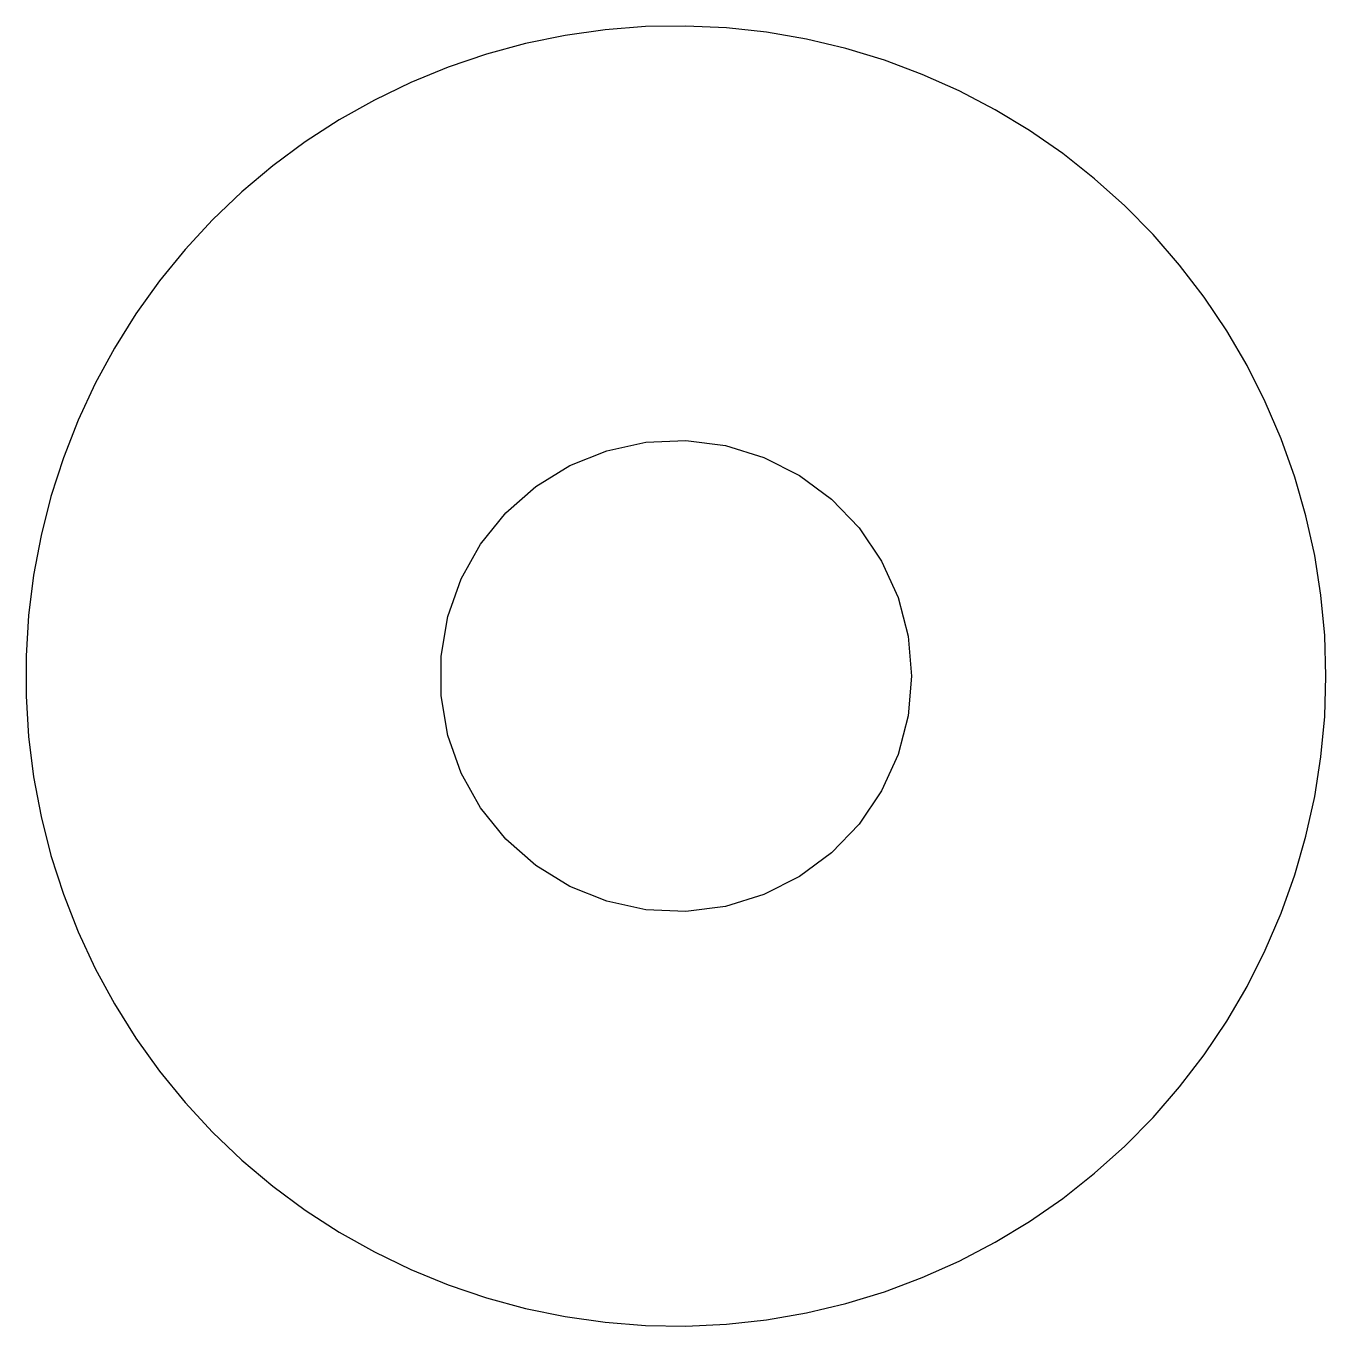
# Model space of a CAD drawing. Header units: metres. Extents: x -4 to 4, y -4 to 4.
import ezdxf

# ---------------------------------------------------------------- set-up
doc = ezdxf.new("R2010")
doc.units = ezdxf.units.M

msp = doc.modelspace()

# ---------------------------------------------------------------- linework, layer by layer
for p, q in [((0.062195, 3.99951), (-0.186554, 3.99564)), ((0.31073, 3.9879), (0.062195, 3.99951)), ((-0.680969, 3.9416), (-0.924698, 3.89165)), ((-0.434601, 3.97632), (-0.680969, 3.9416)), ((-0.186554, 3.99564), (-0.434601, 3.97632)), ((0.55806, 3.96088), (0.31073, 3.9879)), ((0.803223, 3.91852), (0.55806, 3.96088)), ((-0.924698, 3.89165), (-1.16486, 3.82663)), ((1.04527, 3.86099), (0.803223, 3.91852)), ((1.28329, 3.78854), (1.04527, 3.86099)), ((-1.16486, 3.82663), (-1.4005, 3.7468)), ((1.51634, 3.70143), (1.28329, 3.78854)), ((-1.4005, 3.7468), (-1.63072, 3.65248)), ((1.74353, 3.60001), (1.51634, 3.70143)), ((-1.63072, 3.65248), (-1.85464, 3.54404)), ((1.96397, 3.48465), (1.74353, 3.60001)), ((-1.85464, 3.54404), (-2.0714, 3.42188)), ((2.1768, 3.3558), (1.96397, 3.48465)), ((-2.0714, 3.42188), (-2.28012, 3.28648)), ((-2.28012, 3.28648), (-2.48003, 3.13837)), ((2.38123, 3.21397), (2.1768, 3.3558)), ((2.57643, 3.05972), (2.38123, 3.21397)), ((-2.48003, 3.13837), (-2.67035, 2.97812)), ((2.76167, 2.89363), (2.57643, 3.05972)), ((-2.67035, 2.97812), (-2.85033, 2.80634)), ((2.93623, 2.71634), (2.76167, 2.89363)), ((-2.85033, 2.80634), (-3.01929, 2.6237)), ((3.09943, 2.52853), (2.93623, 2.71634)), ((-3.01929, 2.6237), (-3.17656, 2.43092)), ((3.25063, 2.33096), (3.09943, 2.52853)), ((-3.17656, 2.43092), (-3.32155, 2.22873)), ((3.38925, 2.12436), (3.25063, 2.33096)), ((-3.32155, 2.22873), (-3.45367, 2.01793)), ((3.51477, 1.90955), (3.38925, 2.12436)), ((-3.45367, 2.01793), (-3.57245, 1.7993)), ((3.62668, 1.68733), (3.51477, 1.90955)), ((-3.57245, 1.7993), (-3.6774, 1.57373)), ((3.72456, 1.4586), (3.62668, 1.68733)), ((-3.6774, 1.57373), (-3.76813, 1.34206)), ((-0.184174, 1.43825), (0.061539, 1.44868)), ((0.061539, 1.44868), (0.305481, 1.41745)), ((3.80804, 1.22423), (3.72456, 1.4586)), ((-0.652786, 1.29474), (-0.424591, 1.38643)), ((-0.424591, 1.38643), (-0.184174, 1.43825)), ((0.305481, 1.41745), (0.540634, 1.34543)), ((-3.76813, 1.34206), (-3.84427, 1.10519)), ((-0.862213, 1.16579), (-0.652786, 1.29474)), ((0.540634, 1.34543), (0.760239, 1.23471)), ((0.760239, 1.23471), (0.957977, 1.08847)), ((3.87679, 0.985107), (3.80804, 1.22423)), ((-1.04683, 1.00331), (-0.862213, 1.16579)), ((-3.84427, 1.10519), (-3.90555, 0.864059)), ((0.957977, 1.08847), (1.12814, 0.910904)), ((-1.20132, 0.811951), (-1.04683, 1.00331)), ((3.93053, 0.742188), (3.87679, 0.985107)), ((1.12814, 0.910904), (1.26587, 0.707153)), ((-3.90555, 0.864059), (-3.95172, 0.619583)), ((-1.32127, 0.597244), (-1.20132, 0.811951)), ((3.96907, 0.496384), (3.93053, 0.742188)), ((1.26587, 0.707153), (1.36717, 0.483047)), ((-3.95172, 0.619583), (-3.98259, 0.372711)), ((-1.4032, 0.365356), (-1.32127, 0.597244)), ((1.36717, 0.483047), (1.42914, 0.245041)), ((3.99225, 0.248672), (3.96907, 0.496384)), ((-3.98259, 0.372711), (-3.99806, 0.12439)), ((-1.44476, 0.122955), (-1.4032, 0.365356)), ((1.42914, 0.245041), (1.45, 0)), ((4, 0), (3.99225, 0.248672)), ((-3.99806, 0.12439), (-3.99806, -0.12439)), ((-1.44476, -0.122955), (-1.44476, 0.122955)), ((1.45, 0), (1.42914, -0.245041)), ((3.99225, -0.248672), (4, 0)), ((-3.99806, -0.12439), (-3.98259, -0.372711)), ((-1.4032, -0.365356), (-1.44476, -0.122955)), ((1.42914, -0.245041), (1.36717, -0.483047)), ((3.96907, -0.496384), (3.99225, -0.248672)), ((-3.98259, -0.372711), (-3.95172, -0.619583)), ((-1.32127, -0.597244), (-1.4032, -0.365356)), ((1.36717, -0.483047), (1.26587, -0.707153)), ((3.93053, -0.742188), (3.96907, -0.496384)), ((-3.95172, -0.619583), (-3.90555, -0.864059)), ((-1.20132, -0.811951), (-1.32127, -0.597244)), ((1.26587, -0.707153), (1.12814, -0.910904)), ((3.87679, -0.985107), (3.93053, -0.742188)), ((-3.90555, -0.864059), (-3.84427, -1.10519)), ((-1.04683, -1.00331), (-1.20132, -0.811951)), ((1.12814, -0.910904), (0.957977, -1.08847)), ((-0.862213, -1.16579), (-1.04683, -1.00331)), ((3.80804, -1.22423), (3.87679, -0.985107)), ((-3.84427, -1.10519), (-3.76813, -1.34206)), ((0.957977, -1.08847), (0.760239, -1.23471)), ((-0.652786, -1.29474), (-0.862213, -1.16579)), ((0.760239, -1.23471), (0.540634, -1.34543)), ((3.72456, -1.4586), (3.80804, -1.22423)), ((-3.76813, -1.34206), (-3.6774, -1.57373)), ((-0.424591, -1.38643), (-0.652786, -1.29474)), ((0.540634, -1.34543), (0.305481, -1.41745)), ((-0.184174, -1.43825), (-0.424591, -1.38643)), ((0.061539, -1.44868), (-0.184174, -1.43825)), ((0.305481, -1.41745), (0.061539, -1.44868)), ((3.62668, -1.68733), (3.72456, -1.4586)), ((-3.6774, -1.57373), (-3.57245, -1.7993)), ((3.51477, -1.90955), (3.62668, -1.68733)), ((-3.57245, -1.7993), (-3.45367, -2.01793)), ((3.38925, -2.12436), (3.51477, -1.90955)), ((-3.45367, -2.01793), (-3.32155, -2.22873)), ((3.25063, -2.33096), (3.38925, -2.12436)), ((-3.32155, -2.22873), (-3.17656, -2.43092)), ((3.09943, -2.52853), (3.25063, -2.33096)), ((-3.17656, -2.43092), (-3.01929, -2.6237)), ((2.93623, -2.71634), (3.09943, -2.52853)), ((-3.01929, -2.6237), (-2.85033, -2.80634)), ((2.76167, -2.89363), (2.93623, -2.71634)), ((-2.85033, -2.80634), (-2.67035, -2.97812)), ((2.57643, -3.05972), (2.76167, -2.89363)), ((-2.67035, -2.97812), (-2.48003, -3.13837)), ((2.38123, -3.21397), (2.57643, -3.05972)), ((-2.48003, -3.13837), (-2.28012, -3.28648)), ((2.1768, -3.3558), (2.38123, -3.21397)), ((-2.28012, -3.28648), (-2.0714, -3.42188)), ((1.96397, -3.48465), (2.1768, -3.3558)), ((-2.0714, -3.42188), (-1.85464, -3.54404)), ((1.74353, -3.60001), (1.96397, -3.48465)), ((-1.85464, -3.54404), (-1.63072, -3.65248)), ((-1.63072, -3.65248), (-1.4005, -3.7468)), ((1.51634, -3.70143), (1.74353, -3.60001)), ((-1.4005, -3.7468), (-1.16486, -3.82663)), ((1.28329, -3.78854), (1.51634, -3.70143)), ((-1.16486, -3.82663), (-0.924698, -3.89165)), ((1.04527, -3.86099), (1.28329, -3.78854)), ((-0.924698, -3.89165), (-0.680969, -3.9416)), ((0.55806, -3.96088), (0.803223, -3.91852)), ((0.803223, -3.91852), (1.04527, -3.86099)), ((-0.680969, -3.9416), (-0.434601, -3.97632)), ((-0.434601, -3.97632), (-0.186554, -3.99564)), ((-0.186554, -3.99564), (0.062195, -3.99951)), ((0.062195, -3.99951), (0.31073, -3.9879)), ((0.31073, -3.9879), (0.55806, -3.96088))]:
    msp.add_line(p, q)

doc.saveas('drawing.dxf')
